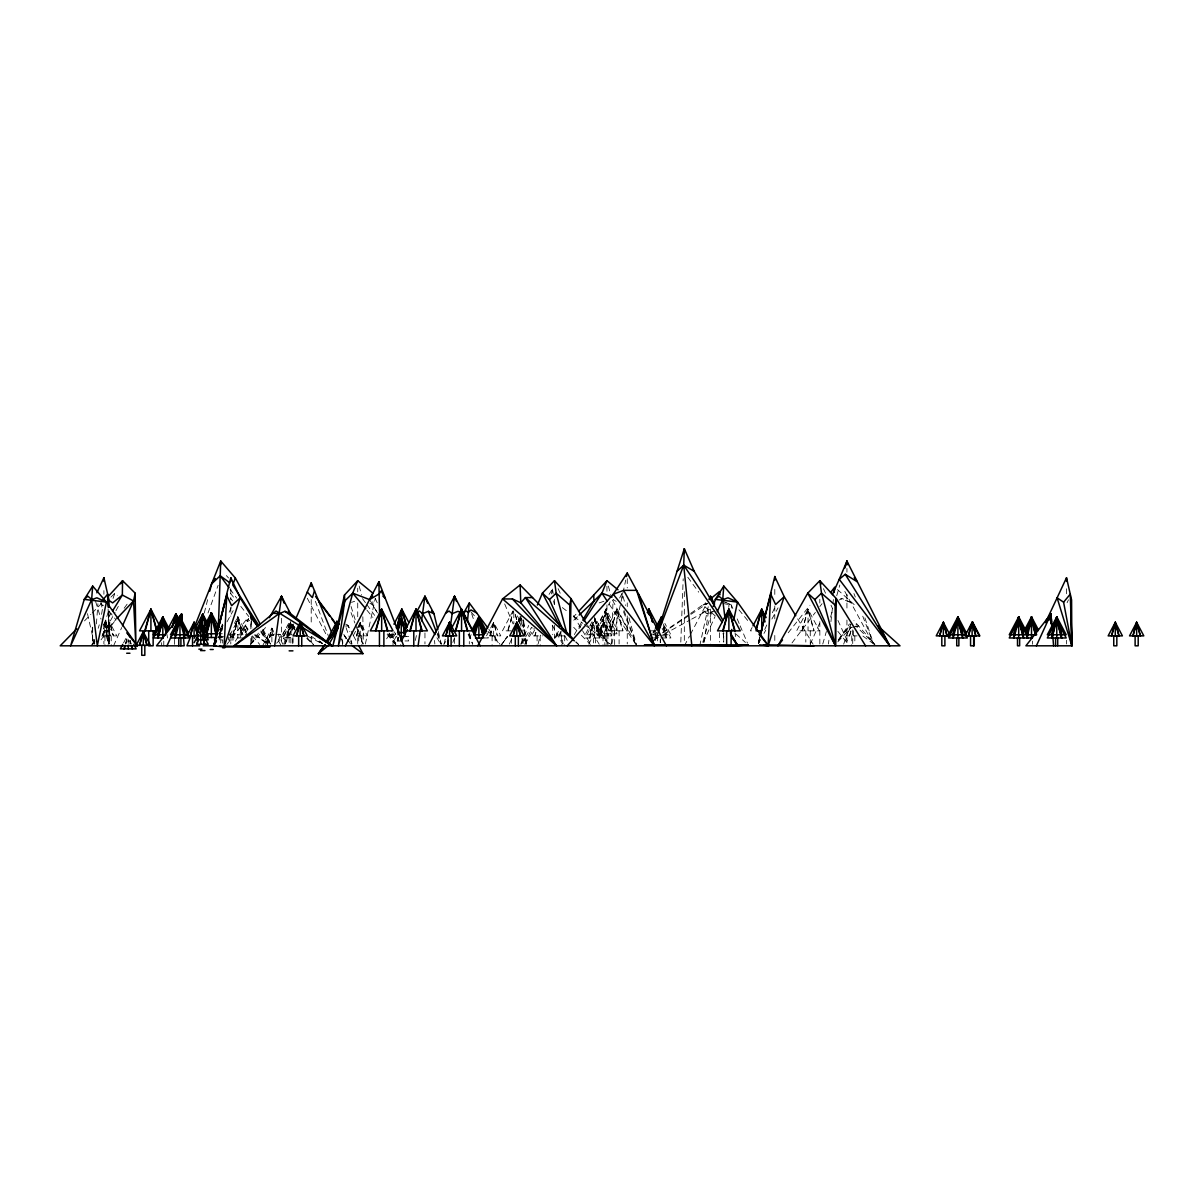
<?xml version="1.0" encoding="UTF-8"?>
<svg xmlns="http://www.w3.org/2000/svg" width="1204" height="1204" viewBox="0 0 1204 1204"><rect width="100%" height="100%" fill="white"/><g stroke="black" fill="none" stroke-linecap="round" stroke-linejoin="round"><path stroke-width="0.75" stroke-dasharray="5 3.75" d="M611.542 643.974L613.062 599.773M680.802 642.093L683.195 578.763M289.381 626.05L289.517 623.913L278.29 639.971M96.41 623.883L97.945 603.761M728.766 607.418L729.052 603.761M828.472 643.959L828.894 640.242M830.941 621.685L832.37 608.682M832.972 603.114L833.379 599.562M704.174 642.244L708.84 608.456M101.587 614.341L103.032 605.085M365.369 643.989L375.287 598.388M415.32 640.453L416.885 633.319M444.125 644.035L445.299 638.677M611.858 644.035L620.722 603.144M621.098 601.368L625.719 580.087M699.735 645.811L708.253 606.711M204.274 613.017L207.946 598.448M759.679 637.443L757.828 644.637L760.461 639.836M759.649 637.578L757.828 644.637L760.115 639.61M102.912 635.878L106.479 622.333L113.612 635.878L109.669 622.333L102.536 635.878L116.818 635.878L109.669 622.333L105.801 635.878M106.102 635.878L109.669 622.333L113.236 635.878M125.652 643.884L127.398 637.232L125.427 643.884M219.625 634.975L222.469 624.199M219.158 639.941L222.936 625.598M233.124 634.779L237.85 616.839L247.302 634.779L228.399 634.779M233.124 637.969L237.85 620.03L246.444 636.344M267.228 645.811L271.878 628.202L273.564 631.408M287.32 634.779L290.631 622.227M287.109 637.503L290.6 624.259L286.778 637.503M287.32 637.969L290.751 624.951M356.685 635.878L360.252 622.333L367.386 635.878L353.118 635.878L360.252 622.333L364.12 635.878M397.546 640.949L398.479 637.413M490.088 635.878L493.655 622.333L500.789 635.878L486.506 635.878L493.655 622.333L497.523 635.878M508.133 630.851L513.356 611.03L507.652 630.851M535.073 635.878L535.961 632.491M538.083 644.035L540.43 635.095M551.297 593.948L552.711 588.545L553.072 593.813M559.574 635.878L560.462 632.491M589.915 634.779L593.226 622.227L589.508 634.779M589.915 637.969L594.219 621.67M600.48 630.098L605.988 609.134L617.035 630.098L594.957 630.098L605.988 609.134L611.978 630.098M600.48 633.816L605.988 612.866L617.035 633.816L594.957 633.816L605.988 612.866L611.978 633.816M600.992 635.878L604.558 622.333L611.692 635.878L597.41 635.878L604.558 622.333L608.426 635.878M611.18 630.851L616.884 609.224L628.262 630.851L605.492 630.851L616.884 609.224L623.055 630.851M655.397 635.878L656.285 632.491M656.707 637.969L657.64 634.388M802.346 630.851L808.034 609.224L819.427 630.851L796.657 630.851L808.034 609.224L814.22 630.851M849.708 635.878L851.935 627.404M102.611 635.878L106.479 622.333L110.362 635.878M219.775 633.169L222.349 624.199M222.951 625.282L218.752 639.941L222.304 639.941M232.718 634.779L237.85 616.839L242.982 634.779M232.718 637.969L237.85 620.03L242.064 634.779M266.837 645.811L271.878 628.202L273.88 635.245M286.928 634.779L291.534 618.63M286.928 637.969L290.646 624.951M356.384 635.878L360.252 622.333L363.819 635.878M397.23 640.949L398.238 637.413M489.772 635.878L493.655 622.333L497.222 635.878M534.772 635.878L535.735 632.491M559.273 635.878L560.236 632.491M589.508 637.969L594.641 620.03L604.092 637.969L585.189 637.969L593.783 621.655M599.998 630.098L605.988 609.134L611.512 630.098M599.998 633.816L605.988 612.866L611.512 633.816M600.676 635.878L604.558 622.333L608.125 635.878M610.699 630.851L616.884 609.224L622.573 630.851M656.06 632.491L655.096 635.878L658.964 635.878M656.3 637.969L657.324 634.388M801.864 630.851L808.034 609.224L813.738 630.851M849.407 635.878L851.83 627.404M822.753 644.02L826.38 631.513M830.519 617.201L832.069 611.828M836.735 595.739L839.835 585.009M702.775 642.244L711.684 611.888M93.235 644.065L94.875 638.812M98.171 628.307L99.27 624.816M654.78 640.498L656.496 635.17M103.95 624.756L108.796 610.729M113.041 598.448L114.862 593.181L117.255 595.318M283.708 644.125L291.067 623.913L294.258 625.327M452.839 642.439L454.691 637.383M843.658 644.125L851.017 623.913L838.661 639.971M208.021 612.971L218.135 585.31M655.066 640.558L657.068 635.291M520.79 644.11L528.707 625.433M284.851 644.14L293.535 623.958M113.597 645.811L121.724 627.54M524.854 644.17L532.198 627.645M810.292 644.11L820.195 621.941M703.286 642.394L714.95 616.749M219.941 632.386L223.011 625.674M229.136 612.249L231.424 607.207M240.123 637.322L248.671 618.645L246.052 621.399L246.113 619.94L247.332 621.535L249.755 620.361M509.307 644.11L512.422 637.322M519.421 622.047L520.971 618.645L521.091 620.015M764.721 629.541L767.776 622.814M772.381 612.746L775.436 606.033M1067.075 602.752L1068.475 599.818M284.927 644.17L293.701 626.125M588.816 644.185L610.097 601.88M619.669 597.997L622.137 593.181L625.538 605.462M104.101 626.848L106.479 622.333L110.046 635.878M123.545 642.891L126.691 636.886M219.579 630.159L222.168 625.267M234.419 623.371L237.85 616.839L242.576 634.779M262.592 645.811L271.878 628.202L273.729 635.245M288.614 623.371L282.594 634.779L292.045 634.779L292.045 623.221M290.33 623.296L282.594 637.969L290.48 637.969M290.164 624.259L283.196 637.503L291.037 637.503L291.037 624.47M393.813 636.495L395.469 633.349M396.297 636.224L393.813 640.949L401.278 640.949M471.14 634.704L469.425 637.969L472.299 637.969M512.964 610.895L502.444 630.851L512.287 630.851M534.681 629.858L531.506 635.878L542.507 635.878M558.385 631.363L556.007 635.878L567.009 635.878M592.067 621.731L585.189 634.779L604.092 634.779L595.498 618.48M652.839 633.153L654.555 629.888M653.411 632.868L655.006 629.858M653.697 634.704L656.27 629.812M684.399 645.811L689.561 636.043M690.419 634.403L706.462 603.957M752.109 627.525L750.348 630.851L753.824 630.851M850.897 626.848L846.141 635.878L857.158 635.878M101.919 636.254L115.042 612.354M115.915 610.759L119.422 604.393M218.21 637.819L222.605 629.827M227.014 621.821L233.17 610.639M763.983 633.439L765.744 630.249M771.899 619.052L778.055 607.854M525.034 644.23L534.215 628.353M574.353 634.598L581.833 621.791M91.128 645.811L95.026 639.474M103.8 625.192L111.611 612.49M549.069 594.415L552.711 588.545L552.711 592.248M521.031 644.275L531.626 627.254M235.322 641.25L245.255 625.538L248.129 629.09L248.22 630.821L245.255 625.538L245.255 632.913M578.853 628.789L582.871 622.588M265.301 644.411L274.377 630.565M386.619 638.827L392.113 630.429M500.759 645.811L506.989 636.675M443.764 644.351L445.796 641.431M838.24 639.971L849.467 623.913M250.537 644.336L258.92 632.476M507.366 636.66L501.857 644.29L507.501 636.765M248.129 629.09L246.338 631.573L243.012 629.09M101.061 639.806L115.358 620.241M124.162 608.216L127.458 603.701M518.728 621.67L520.971 618.645L518.352 621.399L518.412 619.94L522.19 615.154M792.021 642.906L815.379 612.4M819.819 606.59L822.046 603.686M838.496 640.167L849.332 626.05M226.894 644.381L247.994 617.547M788.214 632.792L809.931 605.296M250.703 644.411L267.89 624.861M276.634 643.192L291.187 627.404L295.732 626.592M554.457 637.578L559.529 632.085M573.45 616.99L575.979 614.251M837.803 641.867L851.138 627.404M92.407 644.456L94.981 641.732M102.686 633.59L115.539 619.985M84.491 620.903L90.887 614.356M92.166 613.047L101.121 603.866M110.918 597.154L114.862 593.181M554.939 638.12L561.681 631.724M573.796 620.18L577.845 616.343M690.614 613.438L705.71 602.798M246.338 628.879L244.728 630.128L243.464 628.383M655.202 637.533L661.357 633.349M662.892 632.296L689.079 614.491M655.262 637.744L689.365 615.349M690.915 614.341L707.967 603.144M654.208 639.535L662.366 635.095M663.991 634.207L690.088 620M691.713 619.112L709.653 609.329M715.281 615.921L702.94 605.055L706.146 603.354M839.083 600.043L842.123 598.508L852.552 603.114L840.648 598.644M519.511 623.386L518.412 619.94L519.631 621.535L523.273 619.774L523.589 622.197M713.972 611.316L708.118 613.679L705.017 611.015L701.586 613.227L704.084 611.436L706.733 613.679L712.317 611.436M351.508 602.361L354.653 601.293M599.171 602.903L603.881 601.293M271.382 635.14L274.557 634.072M389.042 635.14L392.203 634.072L396.462 636.028L401.263 645.811M702.94 605.055L708.027 603.505M270.795 636.028L273.549 635.276M388.456 636.028L393.934 634.508M852.658 627.133L858.723 626.05L855.954 624.093M345.503 626.05L348.407 626.05L352.667 634.177M858.723 626.05L855.818 626.05L874.902 644.576L853.937 620.632M520.008 630.851L525.23 630.851L517.344 615.876M650.536 630.851L655.172 630.851M217.337 633.786L222.379 633.786L219.835 628.939M276.288 634.508L280.186 634.508L288.855 644.396M651.981 634.779L656.3 634.779M662.998 634.779L670.884 634.779L664.864 623.371M662.832 635.878L666.098 635.878L662.14 628.353M405.312 636.495L408.728 636.495M218.752 636.765L223.884 636.765M230.446 636.765L233.335 636.765L231.619 633.5M219.008 637.503L222.379 637.503L219.835 632.672M167.537 637.969L166.92 634.388M242.982 637.969L228.399 637.969L237.85 620.03L241.733 634.779M484.008 637.969L488.327 637.969L486.612 634.704M651.981 637.969L670.884 637.969L664.006 624.921M222.695 639.941L222.695 643.087M228.609 639.941L233.335 639.941L229.889 633.424M404.995 640.949L408.728 640.949L406.245 636.224M129.46 641.025L126.691 641.025L126.691 644.17M722.791 603.445L731.355 605.055L732.815 608.517M280.186 634.508L278.53 634.072L278.801 636.028L282.805 644.185M721.542 600.63L731.355 605.055L731.836 608.757M724.823 602L731.355 605.055M294.498 629.15L291.187 627.404L289.517 623.913M307.757 636.179L322.657 644.065M613.227 599.547L616.192 601.398M369.929 603.249L372.894 605.085L377.469 612.926M254.225 634.824L267.755 643.809L255.504 635.23M311.52 636.495L322.281 643.749M345.653 624.093L348.407 626.05L349.461 631.438M862.922 636.073L873.231 643.643M255.669 634.674L267.739 643.583M562.328 607.584L566.723 610.955M574.052 616.583L582.856 623.326M584.316 624.455L610.699 644.697M319.557 641.07L322.446 643.448M319.722 641.13L322.537 643.478M735.855 634.011L745.457 642.454M575.753 642.108L578.552 644.576M837.487 589.569L855.337 605.627M100.624 603.445L103.077 605.687M292.376 625.117L294.995 627.555M306.764 638.511L313.311 644.591M590.592 625.026L610.819 644.516M575.994 641.792L578.627 644.471M573.691 627.344L576.249 629.978M581.381 635.26L590.366 644.501M307.11 637.909L313.371 644.501L307.637 637.668M226.382 575.587L228.549 577.98M471.095 612.053L475.896 617.456M489.11 632.311L499.916 644.471M347.279 624.771L348.407 626.05M252.419 635.938L259.703 644.411M366.964 610.247L372.894 617.366M387.146 634.433L395.454 644.396M230.385 598.162L232.613 600.841M738.925 609.811L748.376 621.324M109.007 611.241L116.096 619.894M837.849 631.347L848.353 644.366M230.415 593.256L235.036 599.095M240.8 606.395L248.867 616.614M270.78 644.351L260.395 631.212L268.116 643.824M344.224 635.486L346.421 638.436M347.535 639.911L350.846 644.336L347.55 639.76M488.899 629.361L500.006 644.321M230.099 589.192L236.706 598.132M260.922 630.911L270.825 644.321L261.87 630.189M687.83 577.273L698.711 592.172M344.254 635.23L346.451 638.255M362.509 598.629L365.805 603.189M366.904 604.709L374.625 615.364M387.838 633.635L395.544 644.29M609.104 604.017L635.697 644.26M587.552 625.373L599.246 644.245M262.201 629.948L270.96 644.23M797.68 618.856L813.076 644.23M573.465 615.665L590.697 644.23M436.932 637.789L440.769 644.215M369.613 599.607L377.078 612.354M389.193 633.063L395.71 644.215M389.343 633.289L395.725 644.245M552.23 625.192L562.704 644.23M844.817 591.45L873.382 644.17M263.014 629.286L271.035 644.155M612.595 600.254L635.862 644.185M564.947 635.938L567.551 640.874M353.524 635.802L357.799 643.929M343.787 634.433L346.361 639.309M291.91 624.259L294.528 629.225M278.621 641.01L281.149 645.811M307.291 598.237L326.916 635.968M394.4 631.829L395.77 634.628M823.461 588.666L825.643 593.437M831.001 605.191L832.536 608.577M837.939 620.421L848.745 644.125M558.114 588.666L561.034 595.032M468.145 634.282L472.645 644.17M375.197 598.268L377.499 603.37M391.285 633.936L395.875 644.11M737.209 618.901L739.406 624.093M740.144 625.824L747.473 643.132M504.672 603.941L513.13 624.033M853.937 593.572L855.291 597.049M862.756 616.207L873.592 644.08L864.382 616.252M623.476 611.587L636.72 645.811M437.067 633.74L441.055 644.095M468.943 633.981L472.811 644.125M315.373 601.278L328.195 635.531M350.996 612.55L354.894 623.055M355.556 624.801L362.72 644.065M624.033 610.398L636.088 644.05M346.075 627.69L350.033 639.219M350.605 640.874L351.734 644.17M471.682 613.844L474.075 620.948M524.432 638.918L526.63 645.811L524.628 638.872M351.056 606.47L355.526 620.782M358.325 629.722L362.81 644.02M437.82 633.289L441.161 644.02M95.583 601.398L101.046 619.157M103.785 628.052L108.691 644.035M519.631 621.535L521.121 626.742M663.479 624.018L666.549 634.779M663.479 627.209L666.549 637.969M595.152 618.63L599.773 634.779M599.773 637.969L594.641 620.03L599.366 637.969M515.372 614.642L517.434 621.836M341.921 638.842L342.914 642.334M293.595 625.418L294.86 629.858M291.518 624.259L293.415 630.881M228.098 636.765L229.016 639.941M130.183 640.558L131.131 643.884M628.939 617.742L636.239 644.065M608.381 586.062L610.774 595.032M359.153 586.062L361.546 595.032M663.795 625.809L666.158 634.779M663.314 627.209L666.158 637.969M595.122 618.63L599.366 634.779M515.252 614.642L517.148 621.836M341.53 638.842L342.899 644.08M293.475 625.418L294.634 629.858M291.473 624.259L293.656 632.536M130.032 640.558L130.905 643.884M438.286 631.528L441.296 644.035M723.017 633.319L723.815 636.886M87.486 613.664L94.348 644.035M553.539 600.841L554.337 604.438M560.372 631.423L563.186 644.02M351.237 640.423L351.944 644.02M100.97 602.181L102.34 609.45M104.763 622.182L108.902 643.989L105.32 620.286M735.042 632.852L735.539 636.555M526.389 643.959L523.273 619.774L524.854 636.51M525.034 638.376L525.561 643.959M434.524 640.438L434.84 644.02M523.695 620.888L524.568 631.573M525.155 638.692L525.742 645.811M251.245 619.097L251.967 628.006M252.705 636.916L253.291 644.035M521.302 617.742L521.573 625.222M522.039 638.331L522.235 643.944M94.559 640.347L94.68 643.989M108.104 608.908L109.188 643.974L108.33 610.338M251.019 621.64L251.2 629.075M251.395 636.51L251.576 643.959M723.484 632.883L723.694 642.123L723.785 632.747M92.256 627.344L92.648 643.974M362.84 616.779L363.337 644.005M109.037 610.94L109.233 643.974M1066.518 588.756L1066.518 596.115M1066.518 640.287L1066.518 643.974M1032.475 641.1L1032.475 644.245M854.825 635.878L854.825 644.155M853.275 630.791L853.275 635.878M852.718 629.873L852.718 645.811M851.74 635.878L851.74 645.811M846.939 568.484L846.939 572.156M846.939 594.264L846.939 608.983M846.939 620.03L846.939 643.974M819.834 599.291L819.834 603.008M819.834 621.625L819.834 643.959M810.262 630.851L810.262 645.811M808.034 609.224L808.034 630.851M805.822 630.851L805.822 642.078M774.789 589.433L774.789 596.793M774.789 605.988L774.789 618.871M774.789 635.441L774.789 642.801M759.528 638.331L759.528 642.078M719.525 632.702L719.525 642.063M710.526 609.089L710.526 645.811M684.323 591.661L684.323 642.078M660.514 639.189L660.514 642.5M660.243 639.535L660.243 642.68M657.429 635.878L657.429 642.5M627.254 578.597L627.254 587.928M627.254 602.873L627.254 606.605M627.254 615.936L627.254 643.944M622.137 593.181L622.137 601.684M619.097 630.851L619.097 643.944M616.884 609.224L616.884 630.851M614.657 630.851L614.657 645.811M607.885 633.816L607.885 645.811M606.951 586.273L606.951 593.707M606.951 604.875L606.951 643.959M605.988 609.134L605.988 633.816M606.094 635.878L606.094 645.811M604.844 633.816L604.844 645.811M604.558 622.333L604.558 635.878M603.008 635.878L603.008 645.811M595.604 637.969L595.604 645.811M594.641 616.839L594.641 637.969M593.467 637.969L593.467 645.811M564.691 635.878L564.691 645.811M561.591 635.878L561.591 645.811M554.487 599.291L554.487 604.875M554.487 625.343L554.487 638.376M552.711 625.493L552.711 634.734M540.19 635.878L540.19 645.811M537.089 635.878L537.089 645.811M523.123 620.557L523.123 629.346M523.123 638.496L523.123 643.989M520.128 616.297L520.128 623.687M513.837 612.836L513.837 623.642M511.61 638.331L511.61 643.944M495.19 635.878L495.19 644.155M493.655 622.333L493.655 635.878M492.105 635.878L492.105 645.811M469.304 632.777L469.304 643.959M454.54 638.466L454.54 643.974M424.952 632.958L424.952 643.974M393.031 632.762L393.031 645.811M372.894 601.684L372.894 605.085M361.802 635.878L361.802 645.811M360.252 622.333L360.252 635.878M358.717 635.878L358.717 644.155M357.723 588.124L357.723 591.841M357.723 603.008L357.723 617.908M357.723 629.06L357.723 643.959M342.403 640.498L342.403 645.811M311.219 599.532L311.219 625.448M311.219 636.555L311.219 643.959M292.948 637.503L293.008 644.245M292.768 624.56L292.768 631.648M292.768 638.737L292.768 644.05M290.871 637.969L290.871 645.811M289.141 637.503L289.141 644.185M281.51 618.269L281.51 643.974M271.878 628.202L271.878 645.811M250.823 623.853L250.823 629.346M250.823 638.496L250.823 643.989M237.85 616.839L237.85 637.969M230.792 588.756L230.792 599.803M230.792 607.162L230.792 616.373M230.792 632.928L230.792 643.974M220.723 629.225L220.723 643.974M174.475 639.354L174.475 644.637M163.774 641.1L163.774 645.811M161.637 642.68L161.637 645.811M129.942 641.025L129.942 644.17M128.271 639.52L128.271 643.267M111.219 635.878L111.219 645.811M109.669 622.333L109.669 635.878M108.029 635.878L108.134 645.811M106.479 622.333L106.479 635.878M104.944 635.878L104.944 645.811M103.905 590.607L103.905 594.279M103.905 623.732L103.905 643.974M92.678 627.149L92.678 643.944"/><path stroke-width="1.5" d="M570.32 636.735L570.997 598.629L554.487 580.689L542.402 593.166L537.36 605.055M865.571 645.811L836.328 598.629L835.094 605.085L835.501 645.811L814.807 599.607L807.749 593.166L835.501 645.811L836.328 598.629L819.834 580.689L807.749 593.166L777.919 645.811L782.495 640.031M218.345 627.389L220.723 561.004L235.367 578.04L260.335 624.319M176.853 619.94L176.807 621.399L181.563 613.95L182.286 622.664M1046.261 619.94L1046.201 621.399L1048.819 618.645L1048.94 620.015L1051.393 619.097L1051.438 622.197L1051.122 619.774M251.019 617.501L257.626 626.441L240.198 597.831L224.079 646.984L213.815 645.811L230.792 577.724L240.198 597.831L231.619 605.687L226.758 595.408L224.079 646.984L270.042 646.984L219.444 645.931M759.528 644.832L768.092 645.811L770.756 594.234L775.632 604.513L784.21 596.657L774.789 576.535L760.115 635.817M92.678 586.077L91.639 599.652L97.283 645.811L106.403 602.06L92.678 586.077L84.25 599.381L70.63 645.811L91.639 599.652L96.907 597.816L106.403 602.06L137.376 645.811L60.2 645.811L76.83 628.774M759.017 634.297L768.483 645.811L737.495 602.06L723.785 586.077L722.731 599.652L724.989 618.119M467.393 621.716L469.304 602.993L487.786 627.856M834.161 592.443L834.748 587.101L830.549 592.564M274.662 645.811L281.51 596.236L290.525 613.679L332.078 645.811L275.987 611.015L234.163 645.811L900.005 645.811L877.671 625.719M418.104 645.811L420.331 629.752M421.566 620.828L424.952 596.236L433.982 613.679L437.85 629.752M447.692 645.811L448.43 640.453M450.416 626.185L454.54 596.236L480.17 645.811M710.044 599.727L710.526 596.236L714.634 604.167M570.064 636.555L569.748 605.085L570.997 598.629L586.589 623.792M122.462 625.884L133.539 600.962L135.164 593.166L122.567 580.689L107.487 597.244M731.791 629.406L730.647 634.869L737.917 645.811L730.316 632.852M733.688 620.286L737.495 602.06L734.289 600.54M280.758 599.727L281.51 596.236L284.159 603.204M378.176 585.114L378.899 581.788L403.686 645.811M424.199 599.727L424.952 596.236L427.616 603.204M453.788 599.727L454.54 596.236L456.542 601.458M626.486 576.535L627.254 572.999L666.399 645.811M344.479 595.032L332.891 645.811L344.765 600.962L344.479 595.032L357.723 580.689L372.894 593.181L369.613 599.607L352.712 593.166L344.765 600.962L338.384 645.811L352.712 593.166L357.723 580.689M209.782 591.164L211.618 583.88L215.381 578.477M227.029 594.159L213.815 645.811L216.449 641.025M226.758 595.408L213.815 645.811L216.118 640.784M760.1 635.727L771.042 592.985M124.328 648.881L125.201 645.555M139.724 645.344L143.291 631.799L150.425 645.344L136.157 645.344L143.291 631.799L147.159 645.344M145.232 630.851L150.921 609.224L159.696 625.854M158.1 634.779L162.826 616.839L168.831 628.262M158.1 637.969L162.826 620.03L167.973 629.812M172.353 627.299L175.919 613.754L178.388 618.435M175.227 634.779L179.953 616.839L188.546 633.153M175.227 637.969L179.953 620.03L189.404 637.969L170.501 637.969L179.953 620.03L180.886 623.311M190.533 635.878L194.1 622.333L201.234 635.878M197.983 632.401L202.739 614.01L207.118 622.317M197.065 639.821L198.449 634.508M197.065 644.275L198.449 638.963M206.275 632.04L211.347 612.821L218.977 627.329M218.135 629.436L211.347 616.553L205.824 637.503L216.855 637.503L211.347 616.553L203.702 631.062M296.635 635.878L300.202 622.333L307.336 635.878L293.069 635.878L300.202 622.333L304.07 635.878M333.734 633.62L336.939 621.43L338.655 624.68M375.964 630.851L381.668 609.224L393.061 630.851L370.275 630.851L381.668 609.224L387.838 630.851M397.079 627.239L401.82 609.224L408.833 622.528M397.997 630.836L401.263 618.45L406.23 627.886M398.012 634.719L398.945 631.182M410.323 630.851L416.012 609.224L427.405 630.851L404.619 630.851L416.012 609.224L422.198 630.851M446.007 635.878L449.574 622.333L456.707 635.878L442.44 635.878L449.574 622.333L451.018 627.404M455.864 630.851L461.568 609.224L472.946 630.851L450.176 630.851L461.568 609.224L467.739 630.851M486.612 631.513L478.876 616.839L474.15 634.779L484.008 634.779L478.876 616.839L471.998 629.888M474.993 634.779L478.876 620.03L485.754 633.078M513.28 635.878L516.847 622.333L523.981 635.878L509.713 635.878L516.847 622.333L520.715 635.878M648.038 612.836L648.986 609.224L657.745 625.854M657.625 627.404L658.964 622.333L656.586 626.848M658.121 629.406L661.432 616.839L661.432 623.717M658.829 629.858L661.432 620.03L656.27 629.812M723.198 630.851L728.887 609.224L740.279 630.851L717.494 630.851L728.887 609.224L735.072 630.851M764.314 618.239L761.741 609.224L756.052 630.851L761.741 630.851L761.741 609.224L766.12 617.547M939.782 635.878L943.349 622.333L950.483 635.878L936.215 635.878L943.349 622.333L947.232 635.878M953.177 634.779L957.902 616.839L966.496 633.153M953.177 637.969L957.902 620.03L967.354 637.969L948.451 637.969L957.902 620.03L959.317 624.951M968.543 635.878L972.11 622.333L979.243 635.878M975.15 630.791L972.727 622.333L971.839 625.719L972.727 622.333L979.875 635.878L964.976 635.878L972.11 622.333L975.977 635.878M1013.964 634.779L1018.689 616.839L1028.126 634.779M1013.964 637.969L1018.689 620.03L1028.126 637.969M1026.786 634.779L1031.512 616.839L1038.39 629.888M1026.786 637.969L1031.512 620.03L1037.532 631.438M1052.04 634.779L1056.766 616.839L1066.217 634.779L1047.314 634.779L1056.766 616.839L1061.898 634.779M1052.04 637.969L1056.766 620.03L1066.217 637.969L1047.314 637.969L1056.766 620.03L1058.166 624.951M1111.713 635.878L1115.28 622.333L1122.414 635.878L1108.147 635.878L1115.28 622.333L1119.163 635.878M1133.099 635.878L1136.666 622.333L1143.8 635.878L1129.533 635.878L1136.666 622.333L1140.534 635.878M123.997 648.881L124.945 645.555M139.408 645.344L143.291 631.799L146.858 645.344M144.751 630.851L150.921 609.224L156.595 629.045M157.694 634.779L162.826 616.839L166.92 631.197M157.694 637.969L162.826 620.03L164.692 626.592M172.037 627.299L175.919 613.754L177.364 618.826M174.821 634.779L179.953 616.839L185.085 634.779M174.821 637.969L175.739 634.779M178.553 624.951L179.953 620.03L184.679 637.969M190.217 635.878L194.1 622.333L197.968 635.878M198.615 628.413L202.739 614.01L205.824 624.816M198.254 630.625L200.782 621.776L208.232 635.938L186.966 635.878L194.1 622.333L197.667 635.878M198.254 634.508L196.734 639.821L208.247 639.821L204.093 631.965M198.254 638.963L196.734 644.275L208.247 644.275L204.093 636.404M205.854 632.04L211.347 612.821L217.337 633.786L206.802 633.786M207.404 630.339L208.879 625.162M296.334 635.878L300.202 622.333L303.769 635.878M333.448 633.62L336.939 621.43L337.933 624.921L336.939 621.43L325.802 642.56M375.482 630.851L381.668 609.224L387.357 630.851M396.673 627.239L401.82 609.224L406.982 627.239M397.726 630.836L401.263 618.45L405.312 632.612L397.531 632.612M409.827 630.851L416.012 609.224L421.701 630.851M445.691 635.878L449.574 622.333L453.14 635.878M455.383 630.851L461.568 609.224L467.257 630.851M473.744 634.779L478.876 616.839L483.602 634.779M476.995 626.592L478.876 620.03L480.276 624.951M512.964 635.878L516.847 622.333L520.414 635.878M647.963 612.836L648.986 609.224L652.598 621.836M657.519 627.404L658.964 622.333M657.836 629.406L661.432 616.839L655.412 628.262M660.018 624.951L661.432 620.03M722.701 630.851L728.887 609.224L734.575 630.851M756.082 629.045L761.741 609.224L765.067 621.836M939.481 635.878L943.349 622.333L946.916 635.878M952.785 634.779L957.902 616.839L963.034 634.779M952.785 637.969L953.688 634.779M955.103 629.858L957.902 620.03L962.628 637.969M968.242 635.878L972.11 622.333L975.676 635.878M1013.557 634.779L1018.689 616.839L1023.806 634.779M1013.557 637.969L1015.408 631.498M1016.342 628.232L1018.689 620.03L1019.622 623.311M1026.907 632.988L1031.512 616.839L1036.644 634.779M1029.646 626.592L1031.512 620.03L1032.927 624.951M1051.634 634.779L1056.766 616.839L1061.492 634.779M1051.634 637.969L1053.951 629.858M1054.885 626.592L1056.766 620.03L1061.492 637.969M1111.412 635.878L1115.28 622.333L1118.847 635.878M1132.798 635.878L1136.666 622.333L1140.233 635.878M713.25 606.515L715.342 599.381L723.785 586.077M844.907 567.912L846.939 561.109L889.711 645.811L839.233 579.305L846.939 561.109L847.917 564.51M314.485 590.773L312.393 597.635L307.291 592.007M658.212 629.858L684.323 548.708L694.196 571.313L722.716 619.909M768.092 645.811L784.21 596.657L795.754 615.696M657.73 633.545L683.706 565.158L684.323 548.708L684.323 552.44M235.367 578.04L232.688 584.873L258.845 625.493M191.06 635.486L186.951 645.811L199.713 645.811M195.168 625.162L220.723 561.004L220.723 564.691M583.88 621.038L601.94 593.166L606.951 580.689L617.998 589.779M295.702 618.916L311.219 582.871L331.521 632.055M832.385 594.656L839.233 579.305L845.253 574.308L857.143 581.728L854.253 577.634M717.283 611.617L722.731 599.652L727.999 597.816L737.495 602.06L715.342 599.381L718.938 596.221L722.746 599.381M166.98 645.811L178.643 620.346M1036.388 645.811L1050.972 613.95L1051.98 626.231M96.847 592.804L103.905 577.724L108.977 599.923L109.007 607.267M1045.493 622.649L1066.518 577.724L1071.59 599.923L1071.861 645.811L1025.913 645.811L1050.972 613.95L1051.212 623.491M345.352 645.811L378.899 581.788L379.621 616.147M122.748 644.381L120.385 648.881L136.172 648.881L133.81 644.381M150.921 609.224L139.544 630.851L156.625 630.851L150.921 609.224L150.921 630.851M166.603 631.197L162.826 616.839L153.375 634.779L165.415 634.779M165.204 634.072L175.919 613.754L177.695 620.527M184.679 634.779L179.953 616.839L170.501 634.779L187.959 634.779M195.725 627.314L202.739 614.01L205.583 624.816M196.643 629.647L200.782 621.776L204.83 635.938M194.16 638.24L195.816 635.095M194.16 642.695L196.643 637.985M202.844 628.939L211.347 612.821L216.855 633.786M214.432 639.941L216.148 636.69M269.41 617.667L281.51 596.236M393.949 624.199L401.82 609.224L406.576 627.239M396.297 627.886L401.263 618.45L404.995 632.612M401.414 640.919L407.419 629.526M416.825 611.677L424.952 596.236M428.413 645.811L454.54 596.236M472.856 631.438L478.876 620.03L483.602 637.969M477.807 645.811L502.55 598.915L520.128 584.948L573.36 639.113M647.24 612.55L648.986 609.224L652.312 621.836M708.9 599.336L710.526 596.236L713.189 603.204M752.982 625.854L761.741 609.224M962.628 634.779L957.902 616.839L948.451 634.779L965.924 634.779M970.349 626.848L972.727 622.333L974.969 630.791M1023.4 634.779L1018.689 616.839L1009.238 634.779L1036.238 634.779L1031.512 616.839L1024.649 629.888M1025.507 631.438L1031.512 620.03L1035.41 634.779M469.304 602.993L463.766 612.896L466.008 610.925L468.341 612.445L471.02 609.946L476.664 612.896M337.993 628.593L328.03 645.811L318.413 653.682L362.916 653.682L358.657 645.555M582.781 620.18L593.993 600.962L601.94 593.166L612.083 597.033M112.589 610.91L122.341 595.032L122.567 580.689L120.641 583.805M627.254 572.999L613.242 594.249L567.265 645.811M325.11 644.742L318.413 653.682L324.644 644.742M326.705 641.762L339.152 623.913M318.413 653.682L324.929 644.953M327.097 642.048L337.948 627.495M327.337 641.762L337.361 628.368M181.985 619.097L182.03 622.197L181.563 613.95L156.52 645.811L184.182 645.811L183.444 636.916M103.198 599.502L107.653 594.159L108.059 607.072M1063.583 602.181L1070.266 594.159L1071.861 645.811L1057.112 597.831L1063.583 602.181L1071.861 645.811L1070.943 610.338M372.668 595.95L369.538 599.667L379.155 593.888L381.126 590.968L385.325 598.388L382.902 596.1M578.507 611.512L606.951 580.689M116.833 618.63L133.539 600.962L122.341 595.032L112.649 602.903L107.517 599.487M563.261 630.414L549.46 599.607L556.158 593.181L554.487 580.689M814.807 599.607L821.504 593.181L819.834 580.689L821.279 583.88M579.184 615.063L593.993 600.962L593.707 595.032M211.618 583.88L220.197 575.783L229.904 582.856M677.039 571.313L683.706 565.158L694.196 571.313M711.233 598.283L719.525 591.495L719.977 594.821M234.163 645.811L279.102 613.679L284.957 611.316L290.525 613.679L288.343 610.985M417.156 612.49L419.443 611.015L422.544 613.679L435.005 634.568M445.6 613.227L449.032 611.015L452.132 613.679L457.987 611.316L460.771 612.49M422.544 613.679L428.398 611.316L433.982 613.679L431.784 610.985M623.672 590.351L654.389 645.811L636.57 590.351L623.672 590.351L613.242 594.249L654.389 645.811L638.677 594.249M532.529 597.575L525.411 597.575L520.76 602.752L512.422 598.99L502.55 598.915L556.594 645.811L525.411 597.575L574.353 640.874M401.278 636.495L403.972 636.495M163.187 637.969L153.375 637.969L162.826 620.03L166.272 633.138M475.46 637.969L482.292 637.969M1032.415 637.969L1009.238 637.969L1018.689 620.03L1023.4 637.969M203.22 645.811L216.374 645.811M222.695 647.797L224.832 647.797M198.841 649.137L201.911 649.137M210.203 649.498L213.243 649.498M200.511 650.596L204.951 650.596M289.141 650.852L292.948 650.852M126.691 653.245L129.942 653.245M763.441 644.757L814.039 645.811M272.555 613.227L279.102 613.679M106.403 602.06L84.25 599.381L87.847 596.221L91.654 599.381M312.679 632.175L332.078 645.811L284.957 611.316M352.305 645.811L362.916 653.682M835.094 605.085L821.504 593.181L835.501 645.811M569.748 605.085L556.158 593.181L566.783 633.108M549.46 599.607L542.402 593.166L559.74 626.08M512.422 598.99L556.594 645.811L520.76 602.752L520.128 584.948M315.568 596.447L336.548 624.635M352.712 593.166L365.775 608.818M126.736 632.852L137.376 645.811M461.373 610.985L463.57 613.679M318.804 601.564L329.851 616.313M332.063 619.262L335.374 623.687M220.197 575.783L229.001 587.702M732.468 638.361L737.917 645.811M722.28 622.543L683.706 565.158L691.833 645.811M601.94 593.166L607.057 600.916M845.253 574.308L889.711 645.811L879.447 628.157M128.271 633.891L129.851 636.886M428.398 611.316L436.39 632.01M1059.114 628.232L1061.898 637.969M1033.86 628.232L1035.259 633.138M1020.556 626.592L1023.806 637.969M960.25 628.232L963.034 637.969M481.224 628.232L483.09 634.779M451.997 630.791L453.441 635.878M403.807 631.182L404.815 634.719M211.347 616.553L212.822 621.716M214.794 628.608L216.268 633.786M203.31 634.508L204.83 639.821M203.31 638.963L204.83 644.275M184.167 634.779L185.085 637.969M131.612 645.555L132.56 648.881M403.596 631.182L404.995 636.495M204.514 635.938L200.782 621.776L200.782 644.275M201.249 627.434L204.514 639.821M202.648 637.187L204.514 644.275M131.356 645.555L132.229 648.881M1071.018 640.347L1071.861 645.811M311.535 586.152L311.219 582.871L311.219 586.574M179.411 618.645L179.531 620.015M1052.853 636.916L1053.575 645.811M250.823 613.95L251.245 619.097M133.539 600.962L135.917 645.811L135.164 593.166M107.939 595.408L108.089 601.007M1138.201 635.878L1138.201 645.811L1135.116 645.811L1135.116 635.878M1136.666 622.333L1136.666 635.878M1116.83 635.878L1116.83 645.811L1113.745 645.811L1113.745 635.878M1115.28 622.333L1115.28 635.878M1066.518 577.724L1066.518 581.397M1057.714 637.969L1057.714 645.811M1056.766 616.839L1056.766 637.969M1055.592 637.969L1055.592 645.811M1050.972 613.95L1050.972 623.853M1031.512 616.839L1031.512 637.969M1019.637 637.969L1019.637 645.811L1017.5 645.811L1017.5 637.969M1018.689 616.839L1018.689 637.969M974.277 635.878L974.277 645.811L970.559 645.811L970.559 635.878M973.66 635.878L973.66 645.811M972.727 622.333L972.727 625.719M972.11 622.333L972.11 635.878M958.866 637.969L958.866 645.811L956.729 645.811L956.729 637.969M957.902 616.839L957.902 637.969M944.899 635.878L944.899 645.811L941.814 645.811L941.814 635.878M943.349 622.333L943.349 635.878M846.939 561.109L846.939 564.796M774.789 576.535L774.789 580.223M731.114 630.851L731.114 645.811M728.887 609.224L728.887 630.851M726.659 630.851L726.659 645.811M648.986 609.224L648.986 614.642M518.382 635.878L518.382 645.811M516.847 622.333L516.847 635.878M515.297 635.878L515.297 645.811M478.876 616.839L478.876 637.969M463.781 630.851L463.781 645.811M461.568 609.224L461.568 630.851M459.341 630.851L459.341 645.811M451.109 635.878L451.109 645.811M449.574 622.333L449.574 635.878M448.023 635.878L448.023 645.811M416.012 609.224L416.012 630.851M413.785 630.851L413.785 645.811M401.82 609.224L401.82 621.836M401.263 618.45L401.278 640.949M383.88 630.851L383.88 645.811M381.668 609.224L381.668 630.851M379.441 630.851L379.441 645.811M378.899 581.788L378.899 585.46M336.939 621.43L336.939 627.058M301.737 635.878L301.737 645.811M300.202 622.333L300.202 635.878M298.652 635.878L298.652 645.811M230.792 577.724L230.792 581.397M211.347 612.821L211.347 637.503M202.739 614.01L202.739 626.622M194.1 622.333L194.1 635.878M192.55 635.878L192.55 645.811M181.563 613.95L181.563 622.197M180.901 637.969L180.901 645.811M179.953 616.839L179.953 637.969M178.779 637.969L178.779 645.811M175.919 613.754L175.919 622.98M162.826 616.839L162.826 637.969M153.149 630.851L153.149 645.811L148.709 645.811L148.709 630.851M144.826 645.344L144.826 655.292L141.741 655.292L141.741 645.344M143.291 631.799L143.291 645.344M128.271 645.133L128.271 648.881M103.905 577.724L103.905 581.397M748.211 644.862L736.758 645.811L644.426 644.862L748.211 644.862"/></g></svg>
